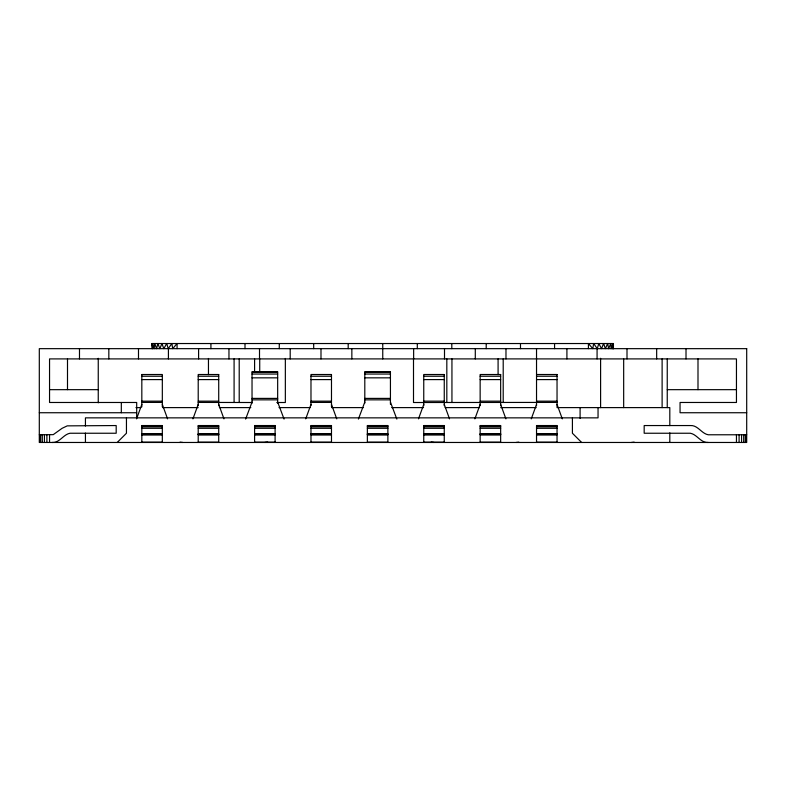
<?xml version="1.0" encoding="UTF-8"?>
<svg xmlns="http://www.w3.org/2000/svg" width="786" height="786" viewBox="0 0 786 786"><rect width="100%" height="100%" fill="white"/><g stroke="black" fill="none" stroke-linecap="round" stroke-linejoin="round"><path stroke-width="1.18" d="M612.726 348.66L612.746 343.531L611.095 348.66L610.791 343.531L608.61 348.66L607.666 343.531L605.387 348.66L603.579 343.531L601.536 348.66L598.794 343.531L597.262 348.66L593.636 343.531L592.801 348.66L588.419 343.531L588.419 348.66M136.558 418.869L141.824 404.407M192.943 418.869L198.21 404.407M305.725 418.869L310.981 404.407M418.496 418.869L423.752 404.407M474.882 418.869L480.148 404.407M531.267 418.869L536.533 404.407M245.625 419.085L252.031 402.059M358.396 419.085L364.802 402.059M117.212 442.469L126.448 433.243L126.448 417.857M52.112 442.469C59.677 443.049 63.273 434.383 70.052 433.243L116.19 433.243L116.19 425.55L67.232 425.865L62.133 428.291L53.242 434.648L39.3 434.776M264.853 442.469L267.672 442.154M516.029 442.469L518.848 442.154M631.364 442.469L634.184 442.154M252.031 372.014L277.664 372.014M364.802 372.014L390.436 372.014M252.031 374.048L277.664 374.048M364.802 374.048L390.436 374.048M141.824 374.519L162.329 374.509L162.329 406.883M218.714 374.519L198.21 374.509L198.21 405.684M331.486 374.519L310.981 374.509L310.981 405.684M444.257 374.519L423.752 374.509L423.752 405.684M500.653 374.519L480.148 374.509L480.148 405.684M536.533 374.509L557.038 374.519M141.824 376.248L162.329 376.248M198.21 376.248L218.714 376.248M310.981 376.248L331.486 376.248M423.752 376.248L444.257 376.248M480.148 376.248L500.653 376.248M536.533 376.248L557.038 376.248M252.031 377.84L277.664 377.84M364.802 377.84L390.436 377.84M141.824 379.599L162.329 379.599M198.21 379.599L218.714 379.599M310.981 379.599L331.486 379.599M423.752 379.599L444.257 379.599M480.148 379.599L500.653 379.599M536.533 379.599L557.038 379.599M49.547 389.669L98.25 389.669M667.245 389.669L736.453 389.669M252.031 398.394L277.664 398.394M364.802 398.394L390.436 398.394M252.031 399.848L277.664 399.848M364.802 399.848L390.436 399.848M141.824 401.155L162.329 401.155M198.21 401.155L218.714 401.155M310.981 401.155L331.486 401.155M423.752 401.155L444.257 401.155M480.148 401.155L500.653 401.155M536.533 401.155L557.038 401.155M141.824 402.412L162.329 402.412M198.21 402.412L252.394 402.511M276.81 402.511L285.347 402.511L285.347 358.445M310.981 402.412L331.486 402.412M557.038 402.412L413.505 402.511L413.505 358.455M135.929 407.61L140.841 407.61M162.623 407.61L198.151 407.61M219.363 407.61L250.822 407.61M278.991 407.61L310.165 407.61M331.663 407.61L363.515 407.61M391.693 407.61L423.536 407.61M445.131 407.61L479.489 407.61M500.711 407.61L536.229 407.61M557.058 407.61L669.81 407.61L669.81 425.639M39.3 412.738L136.695 412.738M746.7 412.738L680.057 412.738L680.057 402.471L736.453 402.471L736.453 358.907L49.547 358.907L49.547 402.481L136.695 402.481L136.695 417.857M141.824 425.865L162.329 425.865M198.21 425.865L218.714 425.865M254.595 425.865L275.1 425.865M310.981 425.865L331.486 425.865M367.367 425.865L387.871 425.865M423.752 425.865L444.257 425.865M480.148 425.865L500.653 425.865M536.533 425.865L557.038 425.865M141.824 426.798L162.329 426.798M198.21 426.798L218.714 426.798M254.595 426.798L275.1 426.798M310.981 426.798L331.486 426.798M367.367 426.798L387.871 426.798M423.752 426.798L444.257 426.798M480.148 426.798L500.653 426.798M536.533 426.798L557.038 426.798M141.824 428.291L162.329 428.291M198.21 428.291L218.714 428.291M254.595 428.291L275.1 428.291M310.981 428.291L331.486 428.291M367.367 428.291L387.871 428.291M423.752 428.291L444.257 428.291M480.148 428.291L500.653 428.291M536.533 428.291L557.038 428.291M141.824 433.685L162.329 433.685M198.21 433.685L218.714 433.685M254.595 433.685L275.1 433.685M310.981 433.685L331.486 433.685M367.367 433.685L387.871 433.685M423.752 433.685L444.257 433.685M480.148 433.685L500.653 433.685M536.533 433.685L557.038 433.685M141.824 434.285L162.329 434.285M198.21 434.285L218.714 434.285M254.595 434.285L275.1 434.285M310.981 434.285L331.486 434.285M367.367 434.285L387.871 434.285M423.752 434.285L444.257 434.285M480.148 434.285L500.653 434.285M536.533 434.285L557.038 434.285M141.824 434.648L162.329 434.648M198.21 434.648L218.714 434.648M254.595 434.648L275.1 434.648M310.981 434.648L331.486 434.648M367.367 434.648L387.871 434.648M423.752 434.648L444.257 434.648M480.148 434.648L500.653 434.648M536.533 434.648L557.038 434.648M141.824 434.776L162.329 434.776M198.21 434.776L218.714 434.776M254.595 434.776L275.1 434.776M310.981 434.776L331.486 434.776M367.367 434.776L387.871 434.776M423.752 434.776L444.257 434.776M480.148 434.776L500.653 434.776M536.533 434.776L557.038 434.776M746.7 434.776L708.255 434.776C701.466 433.636 697.87 424.971 690.314 425.55L644.176 425.55L644.176 433.243L690.314 433.243C697.094 434.383 700.699 443.049 708.255 442.469M141.824 442.154L162.329 442.154M198.21 442.154L218.714 442.154M254.595 442.154L275.1 442.154M310.981 442.154L331.486 442.154M367.367 442.154L387.871 442.154M423.752 442.154L444.257 442.154M480.148 442.154L500.653 442.154M536.533 442.154L557.038 442.154M431.18 442.154L434.01 442.469M180.004 442.154L182.833 442.469M581.64 442.469L572.414 433.243L572.414 417.857M390.436 402.068L396.842 419.085M277.664 402.068L284.07 419.085M557.038 404.407L562.295 418.869M500.653 404.407L505.909 418.869M444.257 404.407L449.523 418.869M331.486 404.407L336.752 418.869M218.714 404.407L223.971 418.869M162.329 404.407L167.585 418.869M152.15 345.585L152.071 343.531L613.424 343.531L613.424 348.66M746.356 434.776L746.356 442.469M745.325 434.776L745.325 442.469M743.694 434.776L743.694 442.469M741.571 434.776L741.571 442.469M739.095 434.776L739.095 442.469M736.453 434.776L736.453 442.469M697.997 358.907L697.997 389.669M686.011 348.66L686.011 358.907M669.81 432.85L669.81 442.469M667.245 358.907L667.245 407.61M662.117 358.907L662.117 407.61M656.664 348.66L656.664 358.907M627.002 348.66L627.002 358.907M623.671 358.907L623.671 407.61M600.602 358.288L600.602 407.61M598.048 407.61L598.048 417.857L85.438 417.857L85.438 426.061M597.075 348.66L597.075 358.907M580.097 407.61L580.097 418.427M566.912 348.66L566.912 358.907M557.038 374.509L557.038 406.883M557.038 442.469L557.038 425.55L536.533 425.55L536.533 442.469M554.572 343.531L554.572 348.66M536.533 348.66L536.533 405.684M520.489 343.531L520.489 348.66M505.978 348.66L505.978 358.907M503.207 358.907L503.207 402.511M500.653 374.509L500.653 405.684M500.653 442.469L500.653 425.55L480.148 425.55L480.148 442.469M498.088 358.907L498.088 374.657M486.21 343.531L486.21 348.66M475.294 348.66L475.294 358.907M451.94 358.907L451.94 402.511M451.803 343.531L451.803 348.66M446.821 358.907L446.821 402.511M444.503 348.66L444.503 358.907M444.257 374.509L444.257 405.684M444.257 442.469L444.257 425.55L423.752 425.55L423.752 442.469M417.297 343.531L417.297 348.66M413.642 348.66L413.642 358.907M390.436 404.299L390.436 371.925L364.802 371.925L364.802 403.12M387.871 442.469L387.871 425.55L367.367 425.55L367.367 442.469M382.753 343.531L382.753 358.907M351.853 348.66L351.853 358.907M348.188 343.531L348.188 348.66M331.486 374.509L331.486 406.883M331.486 442.469L331.486 425.55L310.981 425.55L310.981 442.469M320.993 348.66L320.993 358.907M313.693 343.531L313.693 348.66M290.201 348.66L290.201 358.907M279.276 343.531L279.276 348.66M277.664 403.12L277.664 371.925L252.031 371.925L252.031 403.12M275.1 442.469L275.1 425.55L254.595 425.55L254.595 442.469M259.724 358.907L259.724 372.23M259.508 348.66L259.508 358.907M254.595 358.907L254.595 372.23M245.006 343.531L245.006 348.66M239.209 358.907L239.209 402.511M234.09 358.907L234.09 402.511M228.962 348.66L228.962 358.907M218.714 374.509L218.714 405.684M218.714 442.469L218.714 425.55L198.21 425.55L198.21 442.469M210.923 343.531L210.923 348.66M208.457 358.445L208.457 374.657M198.593 348.66L198.593 358.907M177.076 348.66L177.076 343.531L172.694 348.66L171.859 343.531L168.233 348.66L166.701 343.531L163.832 348.66L161.916 343.531L159.882 348.66L157.829 343.531L156.601 348.66L154.704 343.531L154.135 348.66L152.739 343.531L152.592 348.66L152.071 343.531L152.071 348.66M168.42 348.66L168.42 358.907M162.329 442.469L162.329 425.55L141.824 425.55L141.824 442.469M141.824 374.509L141.824 406.883M138.493 348.66L138.493 358.907M121.319 402.481L121.319 412.738M108.832 348.66L108.832 358.907M98.25 358.288L98.25 402.796M85.438 433.096L85.438 442.469M79.484 348.66L79.484 358.907M67.498 358.907L67.498 389.669M49.547 434.776L49.547 442.469M46.895 434.776L46.895 442.469M44.429 434.776L44.429 442.469M42.306 434.776L42.306 442.469M40.675 434.776L40.675 442.469M39.644 434.776L39.644 442.469M613.424 343.531L613.247 348.66L612.746 343.531L612.893 348.66L613.424 343.531M746.7 348.66L39.3 348.66L39.3 442.469L746.7 442.469L746.7 348.66"/></g></svg>
